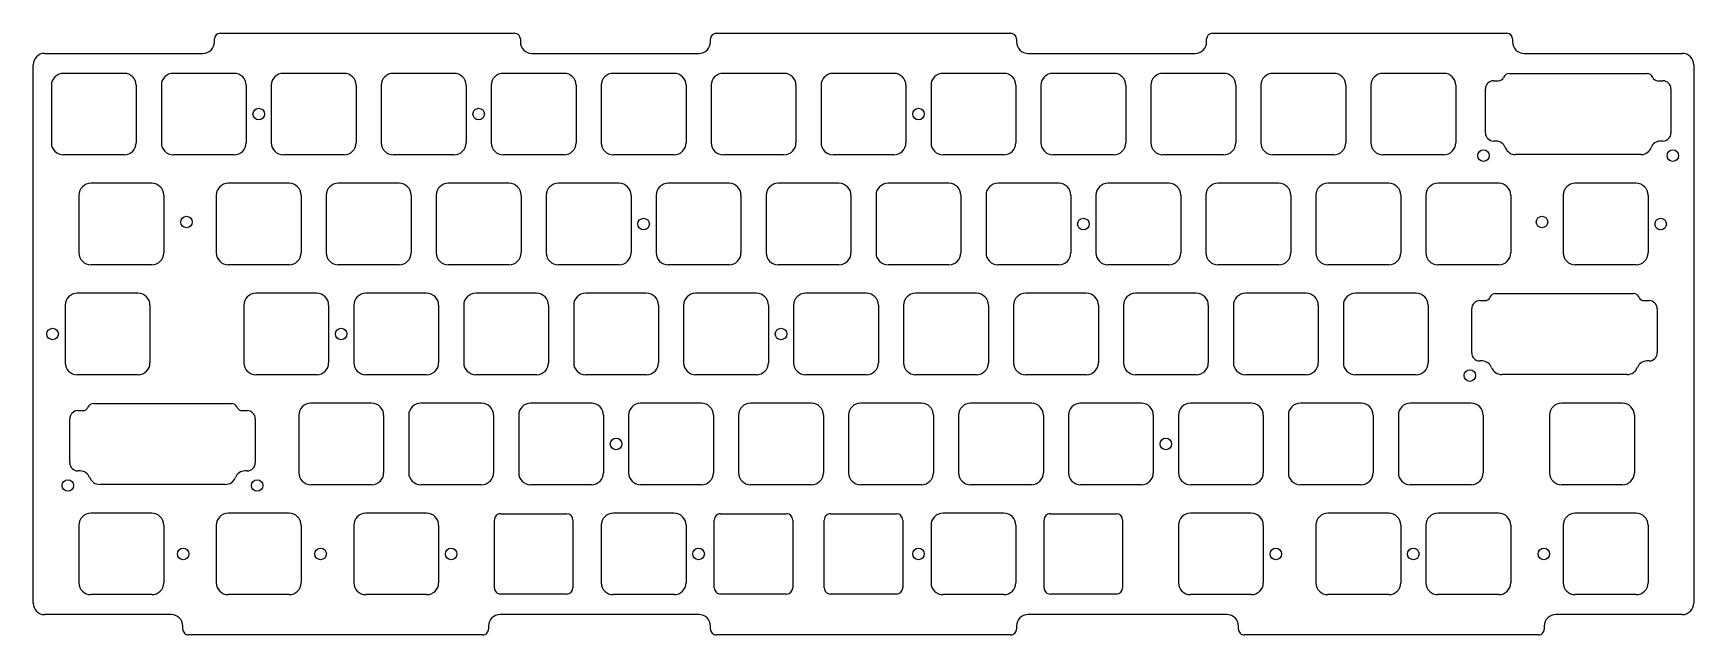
# Model space of a CAD drawing. Header units: millimetres. Extents: x -10 to 277, y -90 to 14.
import ezdxf

# ---------------------------------------------------------------- set-up
doc = ezdxf.new("R2010")
doc.units = ezdxf.units.MM
doc.layers.add('BLACK', color=7, linetype='CONTINUOUS')
doc.layers.add('Edge.Cuts', color=53, linetype='CONTINUOUS')

msp = doc.modelspace()

# ---------------------------------------------------------------- linework, layer by layer
at = {"layer": 'BLACK', "linetype": 'Continuous'}
for p, q in [((7.65625, -31.05), (-2.893751, -31.05)), ((-4.96875, -33.125), (-4.96875, -43.075001)), ((9.73125, -33.125), (9.73125, -43.075)), ((7.65625, -45.15), (-2.89375, -45.15)), ((238.6375, -50.1), (228.087499, -50.1)), ((264.83125, -50.1), (254.281249, -50.1)), ((226.0125, -52.175), (226.0125, -62.125001)), ((240.7125, -52.175), (240.7125, -62.125)), ((252.20625, -52.175), (252.20625, -62.125001)), ((266.90625, -52.175), (266.90625, -62.125)), ((238.6375, -64.2), (228.0875, -64.2)), ((264.83125, -64.2), (254.28125, -64.2)), ((-2.587499, -71.225), (-2.587499, -81.175001)), ((10.037501, -69.15), (-0.5125, -69.15)), ((12.112501, -71.225), (12.112501, -81.175)), ((21.225, -71.225), (21.225, -81.175001)), ((33.85, -69.15), (23.299999, -69.15)), ((35.925, -71.225), (35.925, -81.175)), ((45.0375, -71.225), (45.0375, -81.175001)), ((57.6625, -69.15), (47.112499, -69.15)), ((59.7375, -71.225), (59.7375, -81.175)), ((69.4, -82.075), (69.4, -70.325)), ((70.475, -69.25), (81.925, -69.25)), ((83, -70.325), (83, -82.075)), ((87.9, -71.225), (87.9, -81.175001)), ((100.525, -69.15), (89.974999, -69.15)), ((102.6, -71.225), (102.6, -81.175)), ((107.5, -82.075), (107.5, -70.325)), ((108.575, -69.25), (120.025, -69.25)), ((121.1, -70.325), (121.1, -82.075)), ((126.55, -82.075), (126.55, -70.325)), ((127.625, -69.25), (139.075, -69.25)), ((140.15, -70.325), (140.15, -82.075)), ((145.05, -71.225), (145.05, -81.175001)), ((157.675, -69.15), (147.124999, -69.15)), ((159.75, -71.225), (159.75, -81.175)), ((164.65, -82.075), (164.65, -70.325)), ((165.725, -69.25), (177.175, -69.25)), ((178.25, -70.325), (178.25, -82.075)), ((187.9125, -71.225), (187.9125, -81.175001)), ((200.5375, -69.15), (189.987499, -69.15)), ((202.6125, -71.225), (202.6125, -81.175)), ((211.725, -71.225), (211.725, -81.175001)), ((224.35, -69.15), (213.799999, -69.15)), ((226.425, -71.225), (226.425, -81.175)), ((230.775, -71.225), (230.775, -81.175001)), ((243.4, -69.15), (232.849999, -69.15)), ((245.475, -71.225), (245.475, -81.175)), ((254.5875, -71.225), (254.5875, -81.175001)), ((267.2125, -69.15), (256.662499, -69.15)), ((269.2875, -71.225), (269.2875, -81.175)), ((10.037501, -83.25), (-0.512499, -83.25)), ((33.85, -83.25), (23.3, -83.25)), ((57.6625, -83.25), (47.1125, -83.25)), ((81.925, -83.15), (70.475, -83.15)), ((100.525, -83.25), (89.975, -83.25)), ((120.025, -83.15), (108.575, -83.15)), ((139.075, -83.15), (127.625, -83.15)), ((157.675, -83.25), (147.125, -83.25)), ((177.175, -83.15), (165.725, -83.15)), ((200.5375, -83.25), (189.9875, -83.25)), ((224.35, -83.25), (213.8, -83.25)), ((243.4, -83.25), (232.85, -83.25)), ((267.2125, -83.25), (256.6625, -83.25))]:
    msp.add_line(p, q, dxfattribs=at)
at = {"layer": 'BLACK'}
for centre in [(15.478125, -76.2), (39.290625, -76.2), (61.9125, -76.2), (104.775, -76.2), (142.875, -76.2), (204.7875, -76.2), (228.6, -76.2), (251.221875, -76.2)]:
    msp.add_circle(centre, 1, dxfattribs=at)
for centre, radius, start, end in [((-2.893746, -33.125004), 2.075004, 90.00013806, 179.99988955), ((7.65625, -33.125), 2.075, 0, 90), ((-2.893748, -43.074998), 2.075002, 180.00008284, 269.99994478), ((7.65625, -43.075), 2.075, 270, 0), ((228.087504, -52.175004), 2.075004, 90.00013806, 179.99988955), ((238.6375, -52.175), 2.075, 0, 90), ((254.281254, -52.175004), 2.075004, 90.00013806, 179.99988955), ((264.83125, -52.175), 2.075, 0, 90), ((228.087502, -62.124998), 2.075002, 180.00008284, 269.99994478), ((238.6375, -62.125), 2.075, 270, 0), ((254.281252, -62.124998), 2.075002, 180.00008284, 269.99994478), ((264.83125, -62.125), 2.075, 270, 0), ((-0.512495, -71.225004), 2.075004, 90.00013806, 179.99988955), ((10.037501, -71.225), 2.075, 0, 90), ((23.300004, -71.225004), 2.075004, 90.00013806, 179.99988955), ((33.85, -71.225), 2.075, 0, 90), ((47.112504, -71.225004), 2.075004, 90.00013806, 179.99988955), ((57.6625, -71.225), 2.075, 0, 90), ((70.474999, -70.324999), 1.074999, 89.9999467, 180.0000533), ((81.925, -70.325), 1.075, 0, 90), ((89.975004, -71.225004), 2.075004, 90.00013806, 179.99988955), ((100.525, -71.225), 2.075, 0, 90), ((108.574999, -70.324999), 1.074999, 89.9999467, 180.0000533), ((120.025, -70.325), 1.075, 0, 90), ((127.624999, -70.324999), 1.074999, 89.9999467, 180.0000533), ((139.075, -70.325), 1.075, 0, 90), ((147.125004, -71.225004), 2.075004, 90.00013806, 179.99988955), ((157.675, -71.225), 2.075, 0, 90), ((165.724999, -70.324999), 1.074999, 89.9999467, 180.0000533), ((177.175, -70.325), 1.075, 0, 90), ((189.987504, -71.225004), 2.075004, 90.00013806, 179.99988955), ((200.5375, -71.225), 2.075, 0, 90), ((213.800004, -71.225004), 2.075004, 90.00013806, 179.99988955), ((224.35, -71.225), 2.075, 0, 90), ((232.850004, -71.225004), 2.075004, 90.00013806, 179.99988955), ((243.4, -71.225), 2.075, 0, 90), ((256.662504, -71.225004), 2.075004, 90.00013806, 179.99988955), ((267.2125, -71.225), 2.075, 0, 90), ((-0.512497, -81.174998), 2.075002, 180.00008284, 269.99994478), ((10.037501, -81.175), 2.075, 270, 0), ((23.300002, -81.174998), 2.075002, 180.00008284, 269.99994478), ((33.85, -81.175), 2.075, 270, 0), ((47.112502, -81.174998), 2.075002, 180.00008284, 269.99994478), ((57.6625, -81.175), 2.075, 270, 0), ((70.474999, -82.075001), 1.074999, 179.9999467, 270.0000533), ((81.925, -82.075), 1.075, 270, 0), ((89.975002, -81.174998), 2.075002, 180.00008284, 269.99994478), ((100.525, -81.175), 2.075, 270, 0), ((108.574999, -82.075001), 1.074999, 179.9999467, 270.0000533), ((120.025, -82.075), 1.075, 270, 0), ((127.624999, -82.075001), 1.074999, 179.9999467, 270.0000533), ((139.075, -82.075), 1.075, 270, 0), ((147.125002, -81.174998), 2.075002, 180.00008284, 269.99994478), ((157.675, -81.175), 2.075, 270, 0), ((165.724999, -82.075001), 1.074999, 179.9999467, 270.0000533), ((177.175, -82.075), 1.075, 270, 0), ((189.987502, -81.174998), 2.075002, 180.00008284, 269.99994478), ((200.5375, -81.175), 2.075, 270, 0), ((213.800002, -81.174998), 2.075002, 180.00008284, 269.99994478), ((224.35, -81.175), 2.075, 270, 0), ((232.850002, -81.174998), 2.075002, 180.00008284, 269.99994478), ((243.4, -81.175), 2.075, 270, 0), ((256.662502, -81.174998), 2.075002, 180.00008284, 269.99994478), ((267.2125, -81.175), 2.075, 270, 0)]:
    msp.add_arc(centre, radius, start, end, dxfattribs=at)
at = {"layer": 'Edge.Cuts', "linetype": 'Continuous'}
for p, q in [((20.9, 12.5), (20.9, 13)), ((21.9, 14), (72.9, 14)), ((73.9, 13), (73.9, 12.5)), ((106.85, 12.5), (106.85, 13)), ((107.85, 14), (158.85, 14)), ((159.85, 13), (159.85, 12.5)), ((192.8, 12.5), (192.8, 13)), ((193.8, 14), (244.8, 14)), ((245.8, 13), (245.8, 12.5)), ((-8.5, 10.5), (18.9, 10.5)), ((75.9, 10.5), (104.85, 10.5)), ((161.85, 10.5), (190.8, 10.5)), ((247.8, 10.5), (275.2, 10.5)), ((-10.5, -84.7), (-10.5, 8.5)), ((5.275, 7.05), (-5.275, 7.05)), ((24.325, 7.05), (13.775, 7.05)), ((43.375, 7.05), (32.825, 7.05)), ((62.425, 7.05), (51.875, 7.05)), ((81.475, 7.05), (70.925, 7.05)), ((100.525, 7.05), (89.975, 7.05)), ((119.575, 7.05), (109.025, 7.05)), ((138.625, 7.05), (128.075, 7.05)), ((157.675, 7.05), (147.125, 7.05)), ((176.725, 7.05), (166.175, 7.05)), ((195.775, 7.05), (185.225, 7.05)), ((214.825, 7.05), (204.275, 7.05)), ((233.875, 7.05), (223.325, 7.05)), ((242.52436, 5.77544), (243.38997, 5.77544)), ((245.24718, 7.0276), (269.10242, 7.0276)), ((270.95963, 5.77544), (271.82524, 5.77544)), ((277.2, 8.5), (277.2, -84.7)), ((-7.35, 4.975), (-7.35, -4.975)), ((7.35, 4.975), (7.35, -4.975)), ((11.7, 4.975), (11.7, -4.975)), ((26.4, 4.975), (26.4, -4.975)), ((30.75, 4.975), (30.75, -4.975)), ((45.45, 4.975), (45.45, -4.975)), ((49.8, 4.975), (49.8, -4.975)), ((64.5, 4.975), (64.5, -4.975)), ((68.85, 4.975), (68.85, -4.975)), ((83.55, 4.975), (83.55, -4.975)), ((87.9, 4.975), (87.9, -4.975)), ((102.6, 4.975), (102.6, -4.975)), ((106.95, 4.975), (106.95, -4.975)), ((121.65, 4.975), (121.65, -4.975)), ((126, 4.975), (126, -4.975)), ((140.7, 4.975), (140.7, -4.975)), ((145.05, 4.975), (145.05, -4.975)), ((159.75, 4.975), (159.75, -4.975)), ((164.1, 4.975), (164.1, -4.975)), ((178.8, 4.975), (178.8, -4.975)), ((183.15, 4.975), (183.15, -4.975)), ((197.85, 4.975), (197.85, -4.975)), ((202.2, 4.975), (202.2, -4.975)), ((216.9, 4.975), (216.9, -4.975)), ((221.25, 4.975), (221.25, -4.975)), ((235.95, 4.975), (235.95, -4.975)), ((241.09936, -3.25044), (241.09936, 4.35044)), ((273.25024, 4.35044), (273.25024, -3.25044)), ((242.9284, -4.67544), (242.52436, -4.67544)), ((271.82524, -4.67544), (271.4212, -4.67544)), ((5.275, -7.05), (-5.275, -7.05)), ((24.325, -7.05), (13.775, -7.05)), ((43.375, -7.05), (32.825, -7.05)), ((62.425, -7.05), (51.875, -7.05)), ((81.475, -7.05), (70.925, -7.05)), ((100.525, -7.05), (89.975, -7.05)), ((119.575, -7.05), (109.025, -7.05)), ((138.625, -7.05), (128.075, -7.05)), ((157.675, -7.05), (147.125, -7.05)), ((176.725, -7.05), (166.175, -7.05)), ((195.775, -7.05), (185.225, -7.05)), ((214.825, -7.05), (204.275, -7.05)), ((233.875, -7.05), (223.325, -7.05)), ((268.0503, -7.01191), (246.2993, -7.01191)), ((-2.587499, -14.074999), (-2.587499, -24.025001)), ((10.0375, -12), (-0.5125, -12)), ((12.1125, -14.075), (12.112501, -14.075)), ((12.112501, -14.075), (12.112501, -24.025)), ((21.225, -14.075), (21.225, -24.025)), ((33.85, -12), (23.3, -12)), ((35.925, -14.075), (35.925, -24.025)), ((40.275, -14.075), (40.275, -24.025)), ((52.9, -12), (42.35, -12)), ((54.975, -14.075), (54.975, -24.025)), ((59.325, -14.075), (59.325, -24.025)), ((71.95, -12), (61.4, -12)), ((74.025, -14.075), (74.025, -24.025)), ((78.375, -14.075), (78.375, -24.025)), ((91, -12), (80.45, -12)), ((93.075, -14.075), (93.075, -24.025)), ((97.425, -14.075), (97.425, -24.025)), ((110.05, -12), (99.5, -12)), ((112.125, -14.075), (112.125, -24.025)), ((116.475, -14.075), (116.475, -24.025)), ((129.1, -12), (118.55, -12)), ((131.175, -14.075), (131.175, -24.025)), ((135.525, -14.075), (135.525, -24.025)), ((148.15, -12), (137.6, -12)), ((150.225, -14.075), (150.225, -24.025)), ((154.575, -14.075), (154.575, -24.025)), ((167.2, -12), (156.65, -12)), ((169.275, -14.075), (169.275, -24.025)), ((173.625, -14.075), (173.625, -24.025)), ((186.25, -12), (175.7, -12)), ((188.325, -14.075), (188.325, -24.025)), ((192.675, -14.075), (192.675, -24.025)), ((205.3, -12), (194.75, -12)), ((207.375, -14.075), (207.375, -24.025)), ((211.725, -14.075), (211.725, -24.025)), ((224.35, -12), (213.8, -12)), ((226.425, -14.075), (226.425, -24.025)), ((230.775, -14.075), (230.775, -24.025)), ((243.4, -12), (232.85, -12)), ((245.475, -14.075), (245.475, -24.025)), ((254.5875, -14.075), (254.5875, -24.025001)), ((267.2125, -12), (256.662499, -12)), ((269.2875, -14.075), (269.2875, -24.025)), ((10.0375, -26.1), (-0.5125, -26.1)), ((33.85, -26.1), (23.3, -26.1)), ((52.9, -26.1), (42.35, -26.1)), ((71.95, -26.1), (61.4, -26.1)), ((91, -26.1), (80.45, -26.1)), ((110.05, -26.1), (99.5, -26.1)), ((129.1, -26.1), (118.55, -26.1)), ((148.15, -26.1), (137.6, -26.1)), ((167.2, -26.1), (156.65, -26.1)), ((186.25, -26.1), (175.7, -26.1)), ((205.3, -26.1), (194.75, -26.1)), ((224.35, -26.1), (213.8, -26.1)), ((243.4, -26.1), (232.85, -26.1)), ((267.2125, -26.1), (256.6625, -26.1)), ((38.6125, -31.05), (28.0625, -31.05)), ((57.6625, -31.05), (47.1125, -31.05)), ((76.7125, -31.05), (66.1625, -31.05)), ((95.7625, -31.05), (85.2125, -31.05)), ((114.8125, -31.05), (104.2625, -31.05)), ((133.8625, -31.05), (123.3125, -31.05)), ((152.9125, -31.05), (142.3625, -31.05)), ((171.9625, -31.05), (161.4125, -31.05)), ((191.0125, -31.05), (180.4625, -31.05)), ((210.0625, -31.05), (199.5125, -31.05)), ((229.1125, -31.05), (218.5625, -31.05)), ((242.86593, -31.0724), (266.72117, -31.0724)), ((25.9875, -33.125), (25.9875, -43.075)), ((40.6875, -33.125), (40.6875, -43.075)), ((45.0375, -33.125), (45.0375, -43.075)), ((59.7375, -33.125), (59.7375, -43.075)), ((64.0875, -33.125), (64.0875, -43.075)), ((78.7875, -33.125), (78.7875, -43.075)), ((83.1375, -33.125), (83.1375, -43.075)), ((97.8375, -33.125), (97.8375, -43.075)), ((102.1875, -33.125), (102.1875, -43.075)), ((116.8875, -33.125), (116.8875, -43.075)), ((121.2375, -33.125), (121.2375, -43.075)), ((135.9375, -33.125), (135.9375, -43.075)), ((140.2875, -33.125), (140.2875, -43.075)), ((154.9875, -33.125), (154.9875, -43.075)), ((159.3375, -33.125), (159.3375, -43.075)), ((174.0375, -33.125), (174.0375, -43.075)), ((178.3875, -33.125), (178.3875, -43.075)), ((193.0875, -33.125), (193.0875, -43.075)), ((197.4375, -33.125), (197.4375, -43.075)), ((212.1375, -33.125), (212.1375, -43.075)), ((216.4875, -33.125), (216.4875, -43.075)), ((231.1875, -33.125), (231.1875, -43.075)), ((238.71811, -41.35044), (238.71811, -33.74956)), ((240.14311, -32.32456), (241.00872, -32.32456)), ((268.57838, -32.32456), (269.44399, -32.32456)), ((270.86899, -33.74956), (270.86899, -41.35044)), ((240.54715, -42.77544), (240.14311, -42.77544)), ((269.44399, -42.77544), (269.03995, -42.77544)), ((38.6125, -45.15), (28.0625, -45.15)), ((57.6625, -45.15), (47.1125, -45.15)), ((76.7125, -45.15), (66.1625, -45.15)), ((95.7625, -45.15), (85.2125, -45.15)), ((114.8125, -45.15), (104.2625, -45.15)), ((133.8625, -45.15), (123.3125, -45.15)), ((152.9125, -45.15), (142.3625, -45.15)), ((171.9625, -45.15), (161.4125, -45.15)), ((191.0125, -45.15), (180.4625, -45.15)), ((210.0625, -45.15), (199.5125, -45.15)), ((229.1125, -45.15), (218.5625, -45.15)), ((265.66905, -45.11191), (243.91805, -45.11191)), ((-2.74439, -51.37456), (-1.87878, -51.37456)), ((-0.02157, -50.1224), (23.83367, -50.1224)), ((25.69088, -51.37456), (26.55649, -51.37456)), ((48.1375, -50.1), (37.5875, -50.1)), ((67.1875, -50.1), (56.6375, -50.1)), ((86.2375, -50.1), (75.6875, -50.1)), ((105.2875, -50.1), (94.7375, -50.1)), ((124.3375, -50.1), (113.7875, -50.1)), ((143.3875, -50.1), (132.8375, -50.1)), ((162.4375, -50.1), (151.8875, -50.1)), ((181.4875, -50.1), (170.9375, -50.1)), ((200.5375, -50.1), (189.9875, -50.1)), ((219.5875, -50.1), (209.0375, -50.1)), ((-4.16939, -60.40044), (-4.16939, -52.79956)), ((27.98149, -52.79956), (27.98149, -60.40044)), ((35.5125, -52.175), (35.5125, -62.125)), ((50.2125, -52.175), (50.2125, -62.125)), ((54.5625, -52.175), (54.5625, -62.125)), ((69.2625, -52.175), (69.2625, -62.125)), ((73.6125, -52.175), (73.6125, -62.125)), ((88.3125, -52.175), (88.3125, -62.125)), ((92.6625, -52.175), (92.6625, -62.125)), ((107.3625, -52.175), (107.3625, -62.125)), ((111.7125, -52.175), (111.7125, -62.125)), ((126.4125, -52.175), (126.4125, -62.125)), ((130.7625, -52.175), (130.7625, -62.125)), ((145.4625, -52.175), (145.4625, -62.125)), ((149.8125, -52.175), (149.8125, -62.125)), ((164.5125, -52.175), (164.5125, -62.125)), ((168.8625, -52.175), (168.8625, -62.125)), ((183.5625, -52.175), (183.5625, -62.125)), ((187.9125, -52.175), (187.9125, -62.125)), ((202.6125, -52.175), (202.6125, -62.125)), ((206.9625, -52.175), (206.9625, -62.125)), ((221.6625, -52.175), (221.6625, -62.125)), ((-2.34035, -61.82544), (-2.74439, -61.82544)), ((26.55649, -61.82544), (26.15245, -61.82544)), ((22.78155, -64.16191), (1.03055, -64.16191)), ((48.1375, -64.2), (37.5875, -64.2)), ((67.1875, -64.2), (56.6375, -64.2)), ((86.2375, -64.2), (75.6875, -64.2)), ((105.2875, -64.2), (94.7375, -64.2)), ((124.3375, -64.2), (113.7875, -64.2)), ((143.3875, -64.2), (132.8375, -64.2)), ((162.4375, -64.2), (151.8875, -64.2)), ((181.4875, -64.2), (170.9375, -64.2)), ((200.5375, -64.2), (189.9875, -64.2)), ((219.5875, -64.2), (209.0375, -64.2)), ((13.4, -86.7), (-8.5, -86.7)), ((15.4, -89.2), (15.4, -88.7)), ((68.4, -88.7), (68.4, -89.2)), ((104.85, -86.7), (70.4, -86.7)), ((106.85, -89.2), (106.85, -88.7)), ((159.85, -88.7), (159.85, -89.2)), ((196.3, -86.7), (161.85, -86.7)), ((198.3, -89.2), (198.3, -88.7)), ((251.3, -88.7), (251.3, -89.2)), ((275.2, -86.7), (253.3, -86.7)), ((67.4, -90.2), (16.4, -90.2)), ((158.85, -90.2), (107.85, -90.2)), ((250.3, -90.2), (199.3, -90.2))]:
    msp.add_line(p, q, dxfattribs=at)
at = {"layer": 'Edge.Cuts'}
for centre in [(28.575, 0), (66.675, 0), (142.875, 0), (240.775, -7.2), (273.575, -7.2), (16.04875, -18.7), (95.25, -19.05), (171.45, -19.05), (250.9012, -18.7), (271.4625, -19.05), (-7.14375, -38.1), (42.8625, -38.1), (119.0625, -38.1), (238.39375, -45.3), (90.4875, -57.15), (185.7375, -57.15), (-4.49375, -64.35), (28.30625, -64.35)]:
    msp.add_circle(centre, 1, dxfattribs=at)
for centre, radius, start, end in [((18.9, 12.499996), 2, 270, 0.00011459), ((21.9, 12.999996), 1, 90, 179.99977082), ((72.9, 12.999996), 1.000004, 0.00022918, 90), ((75.9, 12.499996), 1.999996, 179.99988541, 270), ((104.85, 12.499996), 2, 270, 0.00011459), ((107.85, 12.999996), 1, 90, 179.99977082), ((158.85, 12.999996), 1.000004, 0.00022918, 90), ((161.85, 12.499996), 1.999996, 179.99988541, 270), ((190.8, 12.499996), 2, 270, 0.00011459), ((193.8, 12.999996), 1, 90, 179.99977082), ((244.8, 12.999996), 1.000004, 0.00022918, 90), ((247.8, 12.499996), 1.999996, 179.99988541, 270), ((-8.5, 8.499996), 2, 90, 179.99988541), ((275.2, 8.499996), 2.000004, 0.00011459, 90), ((-5.275001, 4.975001), 2.074999, 89.99997239, 180.00002761), ((5.275, 4.975), 2.075, 0, 90), ((13.775, 4.975), 2.075, 90, 180), ((24.325, 4.975), 2.075, 0, 90), ((32.825, 4.975), 2.075, 90, 180), ((43.375, 4.975), 2.075, 0, 90), ((51.875, 4.975), 2.075, 90, 180), ((62.425, 4.975), 2.075, 0, 90), ((70.925, 4.975), 2.075, 90, 180), ((81.475, 4.975), 2.075, 0, 90), ((89.975, 4.975), 2.075, 90, 180), ((100.525, 4.975), 2.075, 0, 90), ((109.025, 4.975), 2.075, 90, 180), ((119.575, 4.975), 2.075, 0, 90), ((128.075, 4.975), 2.075, 90, 180), ((138.625, 4.975), 2.075, 0, 90), ((147.125, 4.975), 2.075, 90, 180), ((157.675, 4.975), 2.075, 0, 90), ((166.175, 4.975), 2.075, 90, 180), ((176.725, 4.975), 2.075, 0, 90), ((185.225, 4.975), 2.075, 90, 180), ((195.775, 4.975), 2.075, 0, 90), ((204.275, 4.975), 2.075, 90, 180), ((214.825, 4.975), 2.075, 0, 90), ((223.325, 4.975), 2.075, 90, 180), ((233.875, 4.975), 2.075, 0, 90), ((242.52436, 4.35044), 1.425, 90, 180), ((243.38997, 6.70385), 0.928411, 270, 337.97729805), ((245.2472, 5.9526), 1.075006, 90.00106597, 157.97610066), ((269.1024, 5.9526), 1.075, 22.02389934, 89.99893403), ((270.9596, 6.7039), 0.92846, 202.02625676, 270.00185132), ((271.82524, 4.35044), 1.425, 0, 90), ((-5.275001, -4.975001), 2.074999, 179.99997239, 270.00002761), ((5.275, -4.975), 2.075, 270, 0), ((13.775, -4.975), 2.075, 180, 270), ((24.325, -4.975), 2.075, 270, 0), ((32.825, -4.975), 2.075, 180, 270), ((43.375, -4.975), 2.075, 270, 0), ((51.875, -4.975), 2.075, 180, 270), ((62.425, -4.975), 2.075, 270, 0), ((70.925, -4.975), 2.075, 180, 270), ((81.475, -4.975), 2.075, 270, 0), ((89.975, -4.975), 2.075, 180, 270), ((100.525, -4.975), 2.075, 270, 0), ((109.025, -4.975), 2.075, 180, 270), ((119.575, -4.975), 2.075, 270, 0), ((128.075, -4.975), 2.075, 180, 270), ((138.625, -4.975), 2.075, 270, 0), ((147.125, -4.975), 2.075, 180, 270), ((157.675, -4.975), 2.075, 270, 0), ((166.175, -4.975), 2.075, 180, 270), ((176.725, -4.975), 2.075, 270, 0), ((185.225, -4.975), 2.075, 180, 270), ((195.775, -4.975), 2.075, 270, 0), ((204.275, -4.975), 2.075, 180, 270), ((214.825, -4.975), 2.075, 270, 0), ((223.325, -4.975), 2.075, 180, 270), ((233.875, -4.975), 2.075, 270, 0), ((242.52436, -3.25044), 1.425, 180, 270), ((242.92841, -6.40037), 1.72493, 20.54597615, 90.00033216), ((271.4212, -6.4004), 1.724938, 90, 159.45340178), ((271.8252, -3.2504), 1.42504, 270.00160826, 359.99839174), ((246.29931, -5.13696), 1.87495, 200.54592343, 269.99969441), ((268.0503, -5.137), 1.874943, 270, 339.45493501), ((-0.5125, -14.074999), 2.074999, 90, 180), ((10.0375, -14.075), 2.075, 0, 90), ((23.3, -14.075), 2.075, 90, 180), ((33.85, -14.075), 2.075, 0, 90), ((42.35, -14.075), 2.075, 90, 180), ((52.9, -14.075), 2.075, 0, 90), ((61.4, -14.075), 2.075, 90, 180), ((71.95, -14.075), 2.075, 0, 90), ((80.45, -14.075), 2.075, 90, 180), ((91, -14.075), 2.075, 0, 90), ((99.5, -14.075), 2.075, 90, 180), ((110.05, -14.075), 2.075, 0, 90), ((118.55, -14.075), 2.075, 90, 180), ((129.1, -14.075), 2.075, 0, 90), ((137.6, -14.075), 2.075, 90, 180), ((148.15, -14.075), 2.075, 0, 90), ((156.65, -14.075), 2.075, 90, 180), ((167.2, -14.075), 2.075, 0, 90), ((175.7, -14.075), 2.075, 90, 180), ((186.25, -14.075), 2.075, 0, 90), ((194.75, -14.075), 2.075, 90, 180), ((205.3, -14.075), 2.075, 0, 90), ((213.8, -14.075), 2.075, 90, 180), ((224.35, -14.075), 2.075, 0, 90), ((232.85, -14.075), 2.075, 90, 180), ((243.4, -14.075), 2.075, 0, 90), ((256.6625, -14.075), 2.075, 90.00002761, 180), ((267.2125, -14.075), 2.075, 0, 90), ((-0.5125, -24.025001), 2.074999, 180, 270), ((10.0375, -24.025), 2.075001, 270, 0), ((23.3, -24.025), 2.075, 180, 270), ((33.85, -24.025), 2.075, 270, 0), ((42.35, -24.025), 2.075, 180, 270), ((52.9, -24.025), 2.075, 270, 0), ((61.4, -24.025), 2.075, 180, 270), ((71.95, -24.025), 2.075, 270, 0), ((80.45, -24.025), 2.075, 180, 270), ((91, -24.025), 2.075, 270, 0), ((99.5, -24.025), 2.075, 180, 270), ((110.05, -24.025), 2.075, 270, 0), ((118.55, -24.025), 2.075, 180, 270), ((129.1, -24.025), 2.075, 270, 0), ((137.6, -24.025), 2.075, 180, 270), ((148.15, -24.025), 2.075, 270, 0), ((156.65, -24.025), 2.075, 180, 270), ((167.2, -24.025), 2.075, 270, 0), ((175.7, -24.025), 2.075, 180, 270), ((186.25, -24.025), 2.075, 270, 0), ((194.75, -24.025), 2.075, 180, 270), ((205.3, -24.025), 2.075, 270, 0), ((213.8, -24.025), 2.075, 180, 270), ((224.35, -24.025), 2.075, 270, 0), ((232.85, -24.025), 2.075, 180, 270), ((243.4, -24.025), 2.075, 270, 0), ((256.6625, -24.025), 2.075, 180.00002761, 270), ((267.2125, -24.025), 2.075, 270, 0), ((28.0625, -33.125), 2.075, 90, 180), ((38.6125, -33.125), 2.075, 0, 90), ((47.1125, -33.125), 2.075, 90, 180), ((57.6625, -33.125), 2.075, 0, 90), ((66.1625, -33.125), 2.075, 90, 180), ((76.7125, -33.125), 2.075, 0, 90), ((85.2125, -33.125), 2.075, 90, 180), ((95.7625, -33.125), 2.075, 0, 90), ((104.2625, -33.125), 2.075, 90, 180), ((114.8125, -33.125), 2.075, 0, 90), ((123.3125, -33.125), 2.075, 90, 180), ((133.8625, -33.125), 2.075, 0, 90), ((142.3625, -33.125), 2.075, 90, 180), ((152.9125, -33.125), 2.075, 0, 90), ((161.4125, -33.125), 2.075, 90, 180), ((171.9625, -33.125), 2.075, 0, 90), ((180.4625, -33.125), 2.075, 90, 180), ((191.0125, -33.125), 2.075, 0, 90), ((199.5125, -33.125), 2.075, 90, 180), ((210.0625, -33.125), 2.075, 0, 90), ((218.5625, -33.125), 2.075, 90, 180), ((229.1125, -33.125), 2.075, 0, 90), ((242.86595, -32.1474), 1.075006, 90.00106597, 157.97610066), ((266.72115, -32.1474), 1.075, 22.02389934, 89.99893403), ((240.14311, -33.74956), 1.425, 90, 180), ((241.00872, -31.39615), 0.928411, 270, 337.97729805), ((268.57835, -31.3961), 0.92846, 202.02625676, 270.00185132), ((269.44399, -33.74956), 1.425, 0, 90), ((28.0625, -43.075), 2.075, 180, 270), ((38.6125, -43.075), 2.075, 270, 0), ((47.1125, -43.075), 2.075, 180, 270), ((57.6625, -43.075), 2.075, 270, 0), ((66.1625, -43.075), 2.075, 180, 270), ((76.7125, -43.075), 2.075, 270, 0), ((85.2125, -43.075), 2.075, 180, 270), ((95.7625, -43.075), 2.075, 270, 0), ((104.2625, -43.075), 2.075, 180, 270), ((114.8125, -43.075), 2.075, 270, 0), ((123.3125, -43.075), 2.075, 180, 270), ((133.8625, -43.075), 2.075, 270, 0), ((142.3625, -43.075), 2.075, 180, 270), ((152.9125, -43.075), 2.075, 270, 0), ((161.4125, -43.075), 2.075, 180, 270), ((171.9625, -43.075), 2.075, 270, 0), ((180.4625, -43.075), 2.075, 180, 270), ((191.0125, -43.075), 2.075, 270, 0), ((199.5125, -43.075), 2.075, 180, 270), ((210.0625, -43.075), 2.075, 270, 0), ((218.5625, -43.075), 2.075, 180, 270), ((229.1125, -43.075), 2.075, 270, 0), ((240.14311, -41.35044), 1.425, 180, 270), ((240.54716, -44.50037), 1.72493, 20.54597615, 90.00033216), ((269.03995, -44.5004), 1.724938, 90, 159.45340178), ((269.44395, -41.3504), 1.42504, 270.00160826, 359.99839174), ((243.91806, -43.23696), 1.87495, 200.54592343, 269.99969441), ((265.66905, -43.237), 1.874943, 270, 339.45493501), ((-2.74439, -52.79956), 1.425, 90, 180), ((-1.87878, -50.44615), 0.928411, 270, 337.97729805), ((-0.02155, -51.1974), 1.075006, 90.00106597, 157.97610066), ((23.83365, -51.1974), 1.075, 22.02389934, 89.99893403), ((25.69085, -50.4461), 0.92846, 202.02625676, 270.00185132), ((26.55649, -52.79956), 1.425, 0, 90), ((37.5875, -52.175), 2.075, 90, 180), ((48.1375, -52.175), 2.075, 0, 90), ((56.6375, -52.175), 2.075, 90, 180), ((67.1875, -52.175), 2.075, 0, 90), ((75.6875, -52.175), 2.075, 90, 180), ((86.2375, -52.175), 2.075, 0, 90), ((94.7375, -52.175), 2.075, 90, 180), ((105.2875, -52.175), 2.075, 0, 90), ((113.7875, -52.175), 2.075, 90, 180), ((124.3375, -52.175), 2.075, 0, 90), ((132.8375, -52.175), 2.075, 90, 180), ((143.3875, -52.175), 2.075, 0, 90), ((151.8875, -52.175), 2.075, 90, 180), ((162.4375, -52.175), 2.075, 0, 90), ((170.9375, -52.175), 2.075, 90, 180), ((181.4875, -52.175), 2.075, 0, 90), ((189.9875, -52.175), 2.075, 90, 180), ((200.5375, -52.175), 2.075, 0, 90), ((209.0375, -52.175), 2.075, 90, 180), ((219.5875, -52.175), 2.075, 0, 90), ((-2.74439, -60.40044), 1.425, 180, 270), ((26.55645, -60.4004), 1.42504, 270.00160826, 359.99839174), ((-2.34034, -63.55037), 1.72493, 20.54597615, 90.00033216), ((1.03056, -62.28696), 1.87495, 200.54592343, 269.99969441), ((22.78155, -62.287), 1.874943, 270, 339.45493501), ((26.15245, -63.5504), 1.724938, 90, 159.45340178), ((37.5875, -62.125), 2.075, 180, 270), ((48.1375, -62.125), 2.075, 270, 0), ((56.6375, -62.125), 2.075, 180, 270), ((67.1875, -62.125), 2.075, 270, 0), ((75.6875, -62.125), 2.075, 180, 270), ((86.2375, -62.125), 2.075, 270, 0), ((94.7375, -62.125), 2.075, 180, 270), ((105.2875, -62.125), 2.075, 270, 0), ((113.7875, -62.125), 2.075, 180, 270), ((124.3375, -62.125), 2.075, 270, 0), ((132.8375, -62.125), 2.075, 180, 270), ((143.3875, -62.125), 2.075, 270, 0), ((151.8875, -62.125), 2.075, 180, 270), ((162.4375, -62.125), 2.075, 270, 0), ((170.9375, -62.125), 2.075, 180, 270), ((181.4875, -62.125), 2.075, 270, 0), ((189.9875, -62.125), 2.075, 180, 270), ((200.5375, -62.125), 2.075, 270, 0), ((209.0375, -62.125), 2.075, 180, 270), ((219.5875, -62.125), 2.075, 270, 0), ((-8.5, -84.7), 2, 180, 270), ((275.2, -84.700004), 2, 270, 0.00011459), ((13.4, -88.700004), 2.000004, 0.00011459, 90), ((70.4, -88.700004), 2, 90, 179.99988541), ((104.85, -88.700004), 2.000004, 0.00011459, 90), ((161.85, -88.700004), 2, 90, 179.99988541), ((196.3, -88.700004), 2.000004, 0.00011459, 90), ((253.3, -88.700004), 2, 90, 179.99988541), ((16.4, -89.200004), 0.999996, 179.99977082, 270), ((67.4, -89.200004), 1, 270, 0.00022918), ((107.85, -89.200004), 0.999996, 179.99977082, 270), ((158.85, -89.200004), 1, 270, 0.00022918), ((199.3, -89.200004), 0.999996, 179.99977082, 270), ((250.3, -89.200004), 1, 270, 0.00022918)]:
    msp.add_arc(centre, radius, start, end, dxfattribs=at)

doc.saveas('drawing.dxf')
